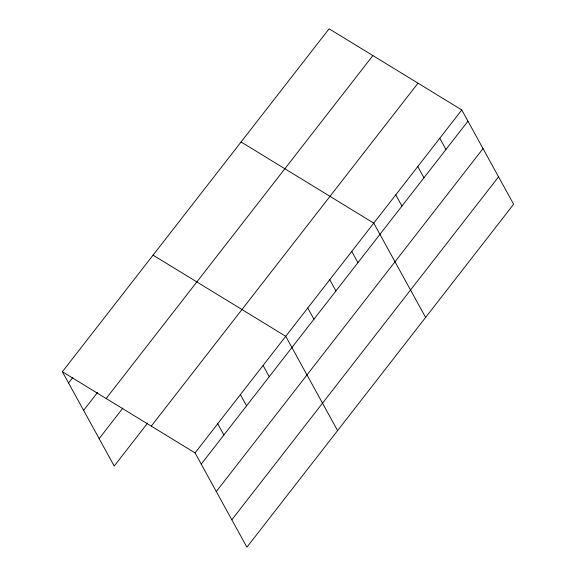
<?xml version="1.0" encoding="UTF-8"?>
<svg xmlns="http://www.w3.org/2000/svg" width="576" height="576" viewBox="0 0 576 576"><rect width="100%" height="100%" fill="white"/><g stroke="black" fill="none" stroke-linecap="round" stroke-linejoin="round"><path stroke-width="0.86" d="M62.374 371.75L329.105 28.8L461.786 109.958L513.626 204.25L246.895 547.2L195.055 452.902L62.374 371.75L114.214 466.042L147.679 423.007M68.544 382.968L72.864 377.417M83.614 410.386L97.646 392.335M106.157 398.527L372.888 55.584M99.144 438.631L122.89 408.089M151.272 426.125L418.003 83.174M195.055 452.902L461.786 109.958M201.226 464.126L467.957 121.183M216.295 491.544L483.026 148.594M231.826 519.79L498.557 176.839M241.085 141.97L373.766 223.128L425.606 317.426M153.065 255.146L285.746 336.305L337.586 430.596M439.783 138.254L445.954 149.472M417.78 166.543L423.95 177.768M395.77 194.839L401.94 206.057M351.763 251.424L357.934 262.649M329.753 279.72L335.923 290.938M307.75 308.009L313.92 319.234M263.074 365.45L269.244 376.675M240.401 394.603L246.571 405.828M217.728 423.756L223.898 434.974"/></g></svg>
